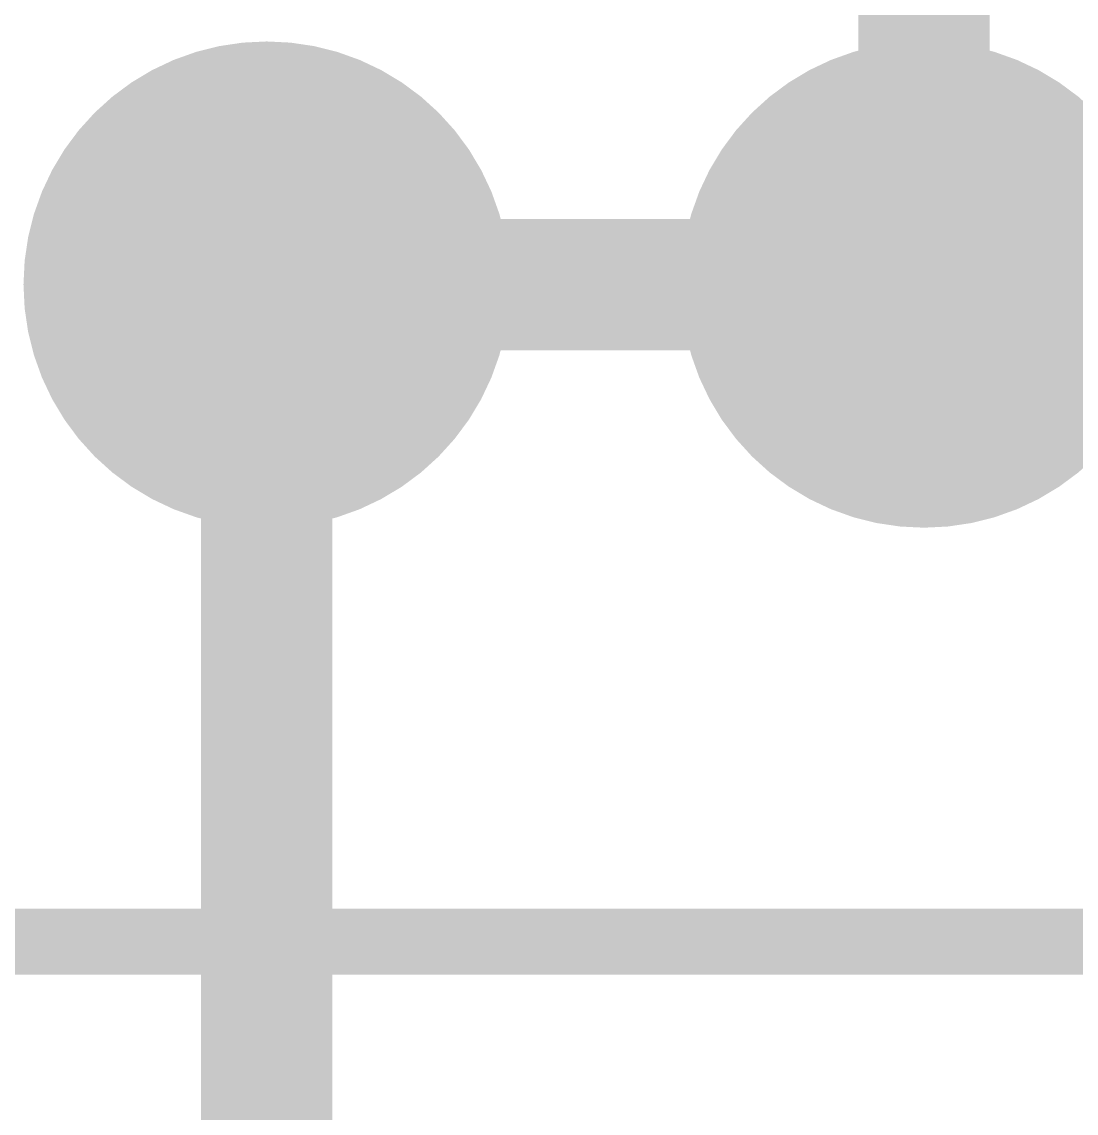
# Model space of a CAD drawing. Extents: x -15.6 to 66.2, y -11.4 to 53.5.
# Drawn here: x 24.454 to 28.528, y 18.387 to 22.606 of the extents above; entities that cross this region are included whole.
import ezdxf

# ---------------------------------------------------------------- set-up
doc = ezdxf.new("R2010")
doc.units = 0
for name, color, linetype in [('1', 12, 'CONTINUOUS'), ('16', 132, 'CONTINUOUS'), ('17', 110, 'CONTINUOUS')]:
    doc.layers.add(name, color=color, linetype=linetype)

# ---------------------------------------------------------------- blocks, each defined once
blk = doc.blocks.new('ROUNDP')
at = {"const_width": 0.5}
blk.add_lwpolyline([(0, -0.25, 1), (0, 0.25, 1), (0, -0.25)], format="xyb", dxfattribs=at)

msp = doc.modelspace()

# ---------------------------------------------------------------- linework, layer by layer
at = {"layer": '1', "const_width": 0.254}
msp.add_lwpolyline([(19.05, 19.05), (36.83, 19.05)], dxfattribs=at)
at = {"layer": '16', "const_width": 0.508}
for points in [[(27.94, 21.59), (27.94, 26.67)], [(25.4, 21.59), (27.94, 21.59)], [(25.4, 16.51), (25.4, 21.59)]]:
    msp.add_lwpolyline(points, dxfattribs=at)
at = {"layer": '16', "const_width": 0.254}
for points in [[(25.4, 21.717, 1), (25.4, 21.463)], [(25.527, 21.59, 1), (25.273, 21.59)], [(27.94, 21.463, 1), (27.94, 21.717)], [(27.813, 21.59, 1), (28.067, 21.59)]]:
    msp.add_lwpolyline(points, format="xyb", dxfattribs=at)

# ---------------------------------------------------------------- block references
at = {"layer": '17', "xscale": 1.8796, "yscale": 1.8796, "rotation": 270}
for p in [(25.4, 21.59), (25.4, 21.59), (27.94, 21.59), (27.94, 21.59)]:
    msp.add_blockref('ROUNDP', p, dxfattribs=at)

doc.saveas('drawing.dxf')
